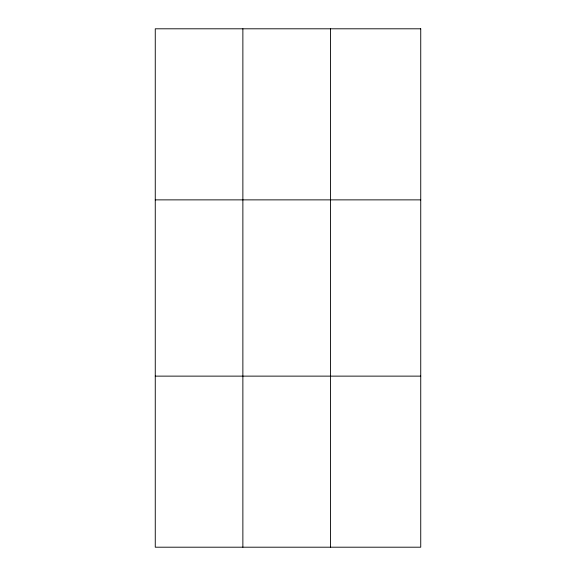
<?xml version="1.0" encoding="UTF-8"?>
<svg xmlns="http://www.w3.org/2000/svg" width="576" height="576" viewBox="0 0 576 576"><rect width="100%" height="100%" fill="white"/><g stroke="black" fill="none" stroke-linecap="round" stroke-linejoin="round"><path stroke-width="0.86" d="M242.87 547.2L242.87 28.8M330.48 547.2L330.48 28.8M155.261 199.872L420.739 199.872M155.261 376.128L420.739 376.128M420.739 28.8L420.739 547.2L155.261 547.2L155.261 28.8L420.739 28.8"/></g></svg>
